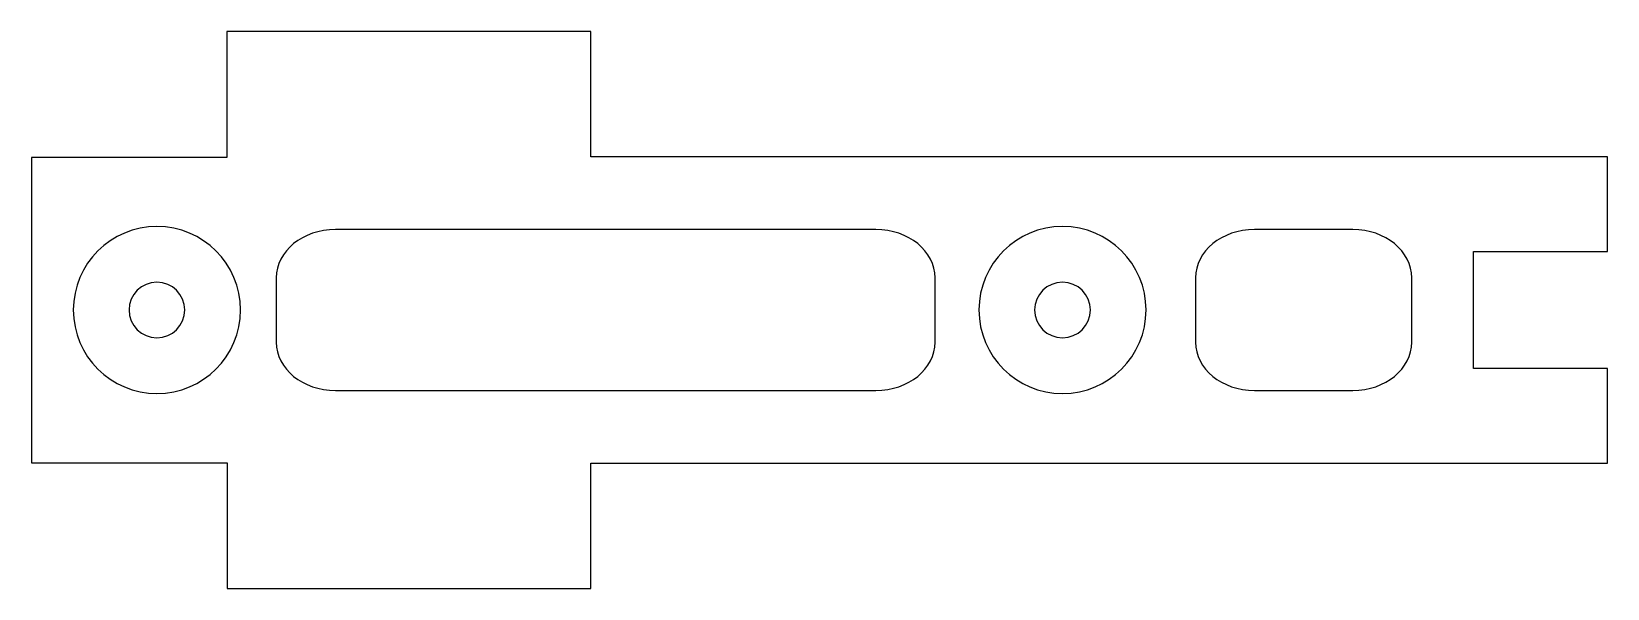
# Model space of a CAD drawing. Extents: x 0 to 113, y 0 to 40.
import ezdxf

# ---------------------------------------------------------------- set-up
doc = ezdxf.new("R2010")
doc.units = 0
doc.layers.add('LAYER_1', color=7, linetype='CONTINUOUS')

msp = doc.modelspace()

# ---------------------------------------------------------------- linework, layer by layer
at = {"layer": 'LAYER_1', "color": 7}
msp.add_lwpolyline([(0, 30.95), (0, 9.03), (14.05, 9.03), (14.05, 0), (40.14, 0), (40.14, 9), (42.43, 9), (43.14, 9), (113.12, 9), (113.12, 15.8), (103.5, 15.8), (103.5, 24.2), (113.12, 24.2), (113.12, 31), (43.14, 31), (42.43, 31), (40.14, 31), (40.14, 40), (14.02, 40), (14.02, 30.95), (0, 30.95)], dxfattribs=at)
for points, knots in [([(9, 26), (12.31, 26), (15, 23.31), (15, 20), (15, 16.69), (12.31, 14), (9, 14), (5.69, 14), (3, 16.69), (3, 20), (3, 23.31), (5.69, 26), (9, 26)], [0, 0, 0, 0, 1, 1, 1, 2, 2, 2, 3, 3, 3, 4, 4, 4, 4]), ([(60.61, 25.78), (62.95, 25.78), (64.85, 24.23), (64.85, 22.31), (64.85, 22.31), (64.85, 17.69), (64.85, 17.69), (64.85, 15.77), (62.95, 14.22), (60.61, 14.22), (60.61, 14.22), (21.81, 14.22), (21.81, 14.22), (19.47, 14.22), (17.57, 15.77), (17.57, 17.69), (17.57, 17.69), (17.57, 22.31), (17.57, 22.31), (17.57, 24.23), (19.47, 25.78), (21.81, 25.78), (21.81, 25.78), (60.61, 25.78), (60.61, 25.78)], [0, 0, 0, 0, 1, 1, 1, 2, 2, 2, 3, 3, 3, 4, 4, 4, 5, 5, 5, 6, 6, 6, 7, 7, 7, 8, 8, 8, 8]), ([(74, 26), (77.31, 26), (80, 23.31), (80, 20), (80, 16.69), (77.31, 14), (74, 14), (70.69, 14), (68, 16.69), (68, 20), (68, 23.31), (70.69, 26), (74, 26)], [0, 0, 0, 0, 1, 1, 1, 2, 2, 2, 3, 3, 3, 4, 4, 4, 4]), ([(94.84, 25.78), (97.17, 25.78), (99.07, 24.23), (99.07, 22.31), (99.07, 22.31), (99.07, 17.69), (99.07, 17.69), (99.07, 15.77), (97.17, 14.22), (94.84, 14.22), (94.84, 14.22), (87.78, 14.22), (87.78, 14.22), (85.44, 14.22), (83.55, 15.77), (83.55, 17.69), (83.55, 17.69), (83.55, 22.31), (83.55, 22.31), (83.55, 24.23), (85.44, 25.78), (87.78, 25.78), (87.78, 25.78), (94.84, 25.78), (94.84, 25.78)], [0, 0, 0, 0, 1, 1, 1, 2, 2, 2, 3, 3, 3, 4, 4, 4, 5, 5, 5, 6, 6, 6, 7, 7, 7, 8, 8, 8, 8]), ([(9, 22), (10.1, 22), (11, 21.1), (11, 20), (11, 18.9), (10.1, 18), (9, 18), (7.9, 18), (7, 18.9), (7, 20), (7, 21.1), (7.9, 22), (9, 22)], [0, 0, 0, 0, 1, 1, 1, 2, 2, 2, 3, 3, 3, 4, 4, 4, 4]), ([(74, 22), (75.1, 22), (76, 21.1), (76, 20), (76, 18.9), (75.1, 18), (74, 18), (72.9, 18), (72, 18.9), (72, 20), (72, 21.1), (72.9, 22), (74, 22)], [0, 0, 0, 0, 1, 1, 1, 2, 2, 2, 3, 3, 3, 4, 4, 4, 4])]:
    msp.add_open_spline(points, degree=3, knots=knots, dxfattribs=at)

doc.saveas('drawing.dxf')
